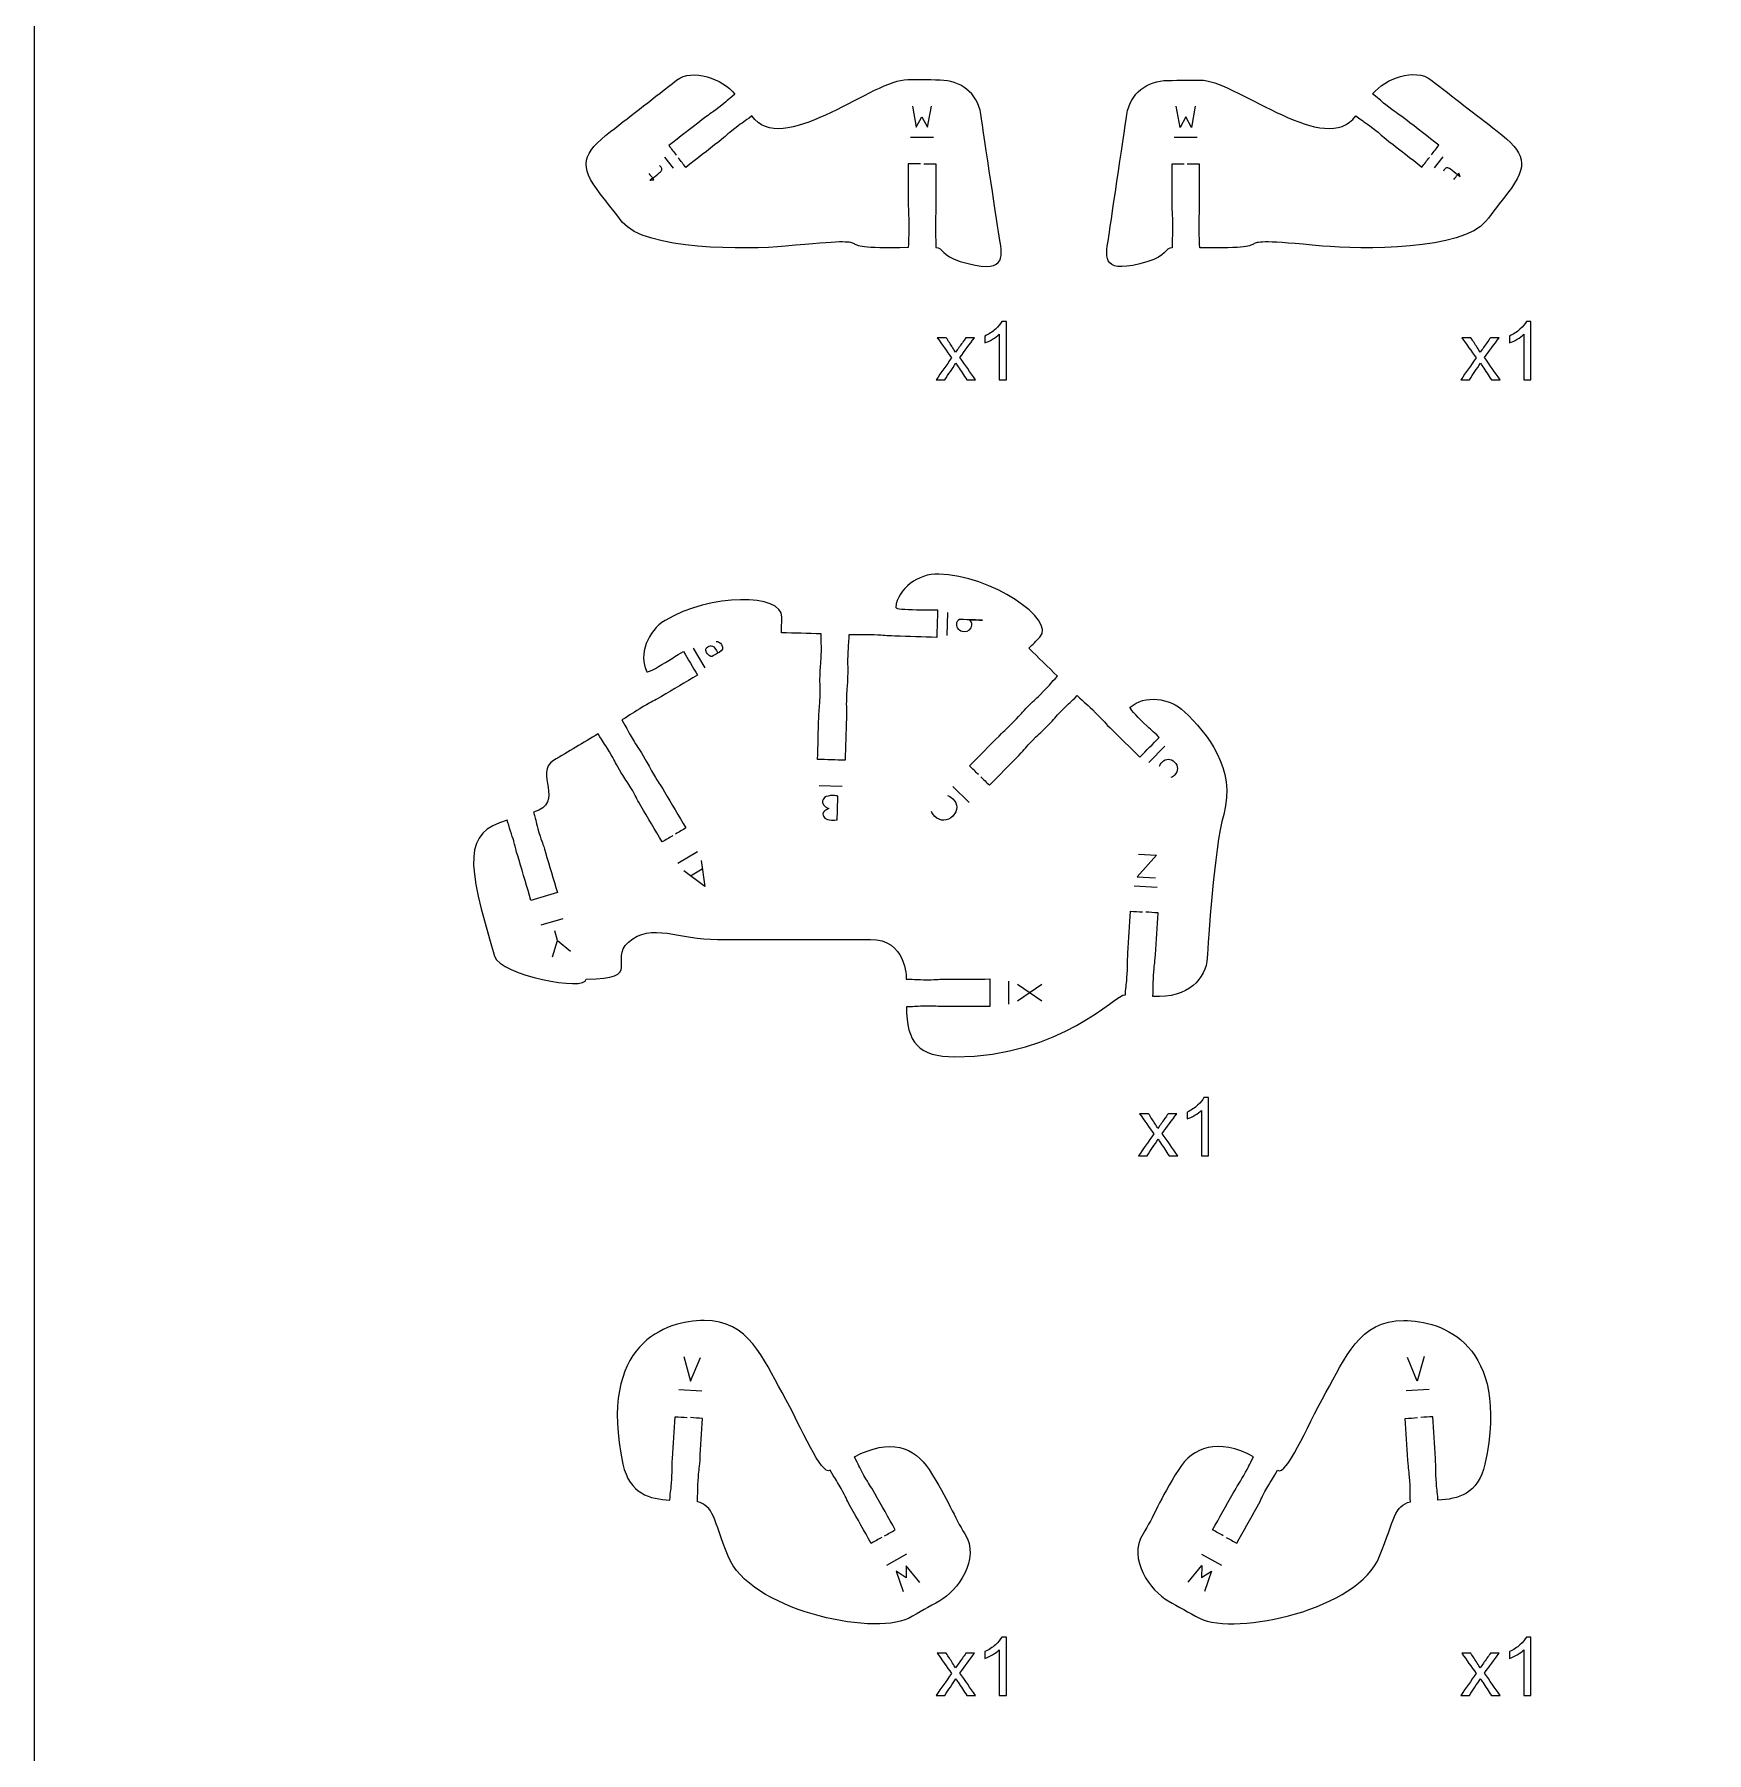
# Model space of a CAD drawing. Extents: x 0 to 1200, y 0 to 700.
# Drawn here: x 0 to 181.8, y 337.6 to 524.4 of the extents above; entities that cross this region are included whole.
import ezdxf

# ---------------------------------------------------------------- set-up
doc = ezdxf.new("R2010")
doc.units = 0
doc.header["$MEASUREMENT"] = 0
doc.layers.add('DEFAULT', color=7, linetype='CONTINUOUS')

msp = doc.modelspace()

# ---------------------------------------------------------------- linework, layer by layer
at = {"layer": 'DEFAULT', "color": 38}
msp.add_lwpolyline([(1200, 0), (0, 0), (0, 700), (1200, 700)], close=True, dxfattribs=at)
at = {"layer": 'DEFAULT', "color": 7}
for points in [[(95.49, 516.57), (95.89, 514.27), (96.51, 515.42), (97.13, 514.27), (97.54, 516.57)], [(126.21, 516.55), (125.81, 514.25), (125.19, 515.4), (124.58, 514.24), (124.16, 516.55)], [(95.26, 513.19), (97.76, 513.19)], [(126.45, 513.17), (123.95, 513.17)], [(69.51, 509.82), (68.57, 511.02)], [(153.14, 511.06), (152.2, 509.86)], [(99.3, 461.52), (99.22, 459.02)], [(71.64, 457.64), (72.92, 455.49)], [(122.93, 446.99), (121.18, 445.21)], [(87.83, 442.58), (85.33, 442.66)], [(101.66, 440.85), (99.88, 442.6)], [(72.12, 435.48), (69.97, 434.21)], [(72.5, 434.54), (72.9, 431.73), (70.61, 433.42)], [(71.33, 432.89), (72.63, 433.66)], [(120.07, 435.25), (122.03, 435.13), (119.92, 432.78), (121.9, 432.66)], [(119.6, 431.8), (122.1, 431.64)], [(57.48, 428.22), (55.08, 427.51)], [(56.33, 424.09), (56.9, 425.84), (56.58, 426.91)], [(56.9, 425.84), (58.29, 424.68)], [(105.91, 421.42), (105.91, 418.92)], [(106.91, 419.28), (109.54, 421.11)], [(106.91, 421.1), (109.54, 419.29)], [(70.62, 380.64), (71.36, 377.96), (72.43, 380.53)], [(151.11, 380.64), (150.36, 377.96), (149.29, 380.53)], [(70.08, 377.04), (72.57, 376.88)], [(151.65, 377.04), (149.16, 376.88)], [(94.82, 359.13), (92.64, 357.91)], [(126.9, 359.14), (129.09, 357.92)], [(96.27, 356.07), (94.79, 357.88), (94.81, 356.57), (93.71, 357.28), (94.48, 355.07)], [(125.45, 356.08), (126.93, 357.89), (126.91, 356.58), (128.01, 357.29), (127.24, 355.08)]]:
    msp.add_lwpolyline(points, dxfattribs=at)
at = {"layer": 'DEFAULT', "color": 1}
for points, knots in [([(96.36, 510.29), (95.91, 510.29), (95.47, 510.29), (95.03, 510.29), (95.03, 508.77), (95.03, 507.26), (95.03, 505.74), (95.03, 504.6), (95.09, 504.73), (95.09, 503.47), (95.09, 502.2), (95.03, 502.33), (95.03, 501.19), (84.52, 500.92), (94.14, 502.57), (81.67, 501.34), (77.54, 500.94), (66.32, 500.89), (63.93, 503.97), (63.13, 504.99), (62.33, 506.02), (61.53, 507.04), (59.14, 510.12), (59.58, 511.41), (62.66, 513.8), (65.05, 515.66), (67.44, 517.53), (69.84, 519.39), (71.54, 520.71), (74.85, 519.57), (76.17, 517.86), (75.27, 517.17), (75.41, 517.19), (74.42, 516.42), (73.42, 515.64), (73.48, 515.77), (72.58, 515.07), (71.38, 514.14), (70.18, 513.21), (68.99, 512.28), (69.26, 511.93), (69.53, 511.58), (69.8, 511.23)], [0, 0, 0, 0, 3.76, 3.76, 3.76, 16.66, 16.66, 16.66, 17.66, 17.66, 17.66, 18.66, 18.66, 18.66, 19.66, 19.66, 19.66, 20.66, 20.66, 20.66, 31.719702, 31.719702, 31.719702, 32.719702, 32.719702, 32.719702, 58.50784, 58.50784, 58.50784, 59.50784, 59.50784, 59.50784, 60.50784, 60.50784, 60.50784, 61.50784, 61.50784, 61.50784, 74.411999, 74.411999, 74.411999, 78.166689, 78.166689, 78.166689, 78.166689]), ([(96.7, 510.29), (97.15, 510.29), (97.59, 510.29), (98.03, 510.29), (98.03, 508.77), (98.03, 507.26), (98.03, 505.74), (98.03, 504.6), (97.97, 504.73), (97.97, 503.46), (97.97, 502.2), (98.03, 502.33), (98.02, 501.19), (98.79, 501.19), (98.66, 500.28), (100.67, 499.69), (105.62, 498.21), (105.32, 500.01), (104.96, 502.16), (104.8, 503.07), (103.26, 513.38), (102.91, 515.71), (102.56, 518.03), (100.63, 519.39), (98.48, 519.39), (98.48, 519.39), (95.39, 519.47), (94.58, 519.39), (90.64, 519.01), (81.25, 510.96), (78.01, 515.5), (77.11, 514.8), (77.17, 514.93), (76.18, 514.15), (75.18, 513.38), (75.32, 513.41), (74.42, 512.7), (73.22, 511.77), (72.03, 510.84), (70.83, 509.91), (70.56, 510.26), (70.29, 510.61), (70.02, 510.96)], [0, 0, 0, 0, 3.76, 3.76, 3.76, 16.66, 16.66, 16.66, 17.66, 17.66, 17.66, 18.66, 18.66, 18.66, 19.66, 19.66, 19.66, 20.66, 20.66, 20.66, 21.66, 21.66, 21.66, 22.66, 22.66, 22.66, 23.66, 23.66, 23.66, 24.66, 24.66, 24.66, 25.66, 25.66, 25.66, 26.66, 26.66, 26.66, 39.550124, 39.550124, 39.550124, 43.312703, 43.312703, 43.312703, 43.312703]), ([(125.01, 510.27), (124.57, 510.27), (124.13, 510.27), (123.68, 510.27), (123.69, 508.75), (123.69, 507.23), (123.69, 505.72), (123.7, 504.58), (123.76, 504.7), (123.76, 503.44), (123.77, 502.17), (123.7, 502.3), (123.71, 501.17), (122.95, 501.17), (123.08, 500.25), (121.07, 499.66), (116.12, 498.18), (116.42, 499.97), (116.78, 502.12), (116.93, 503.03), (118.44, 513.34), (118.79, 515.67), (119.14, 518), (121.06, 519.36), (123.21, 519.36), (123.21, 519.36), (126.3, 519.45), (127.11, 519.38), (131.06, 519.01), (140.46, 510.98), (143.69, 515.52), (144.59, 514.82), (144.53, 514.95), (145.53, 514.18), (146.53, 513.41), (146.39, 513.43), (147.29, 512.74), (148.49, 511.81), (149.68, 510.88), (150.88, 509.95), (151.15, 510.3), (151.42, 510.65), (151.69, 511)], [0, 0, 0, 0, 3.760013, 3.760013, 3.760013, 16.660048, 16.660048, 16.660048, 17.660048, 17.660048, 17.660048, 18.660048, 18.660048, 18.660048, 19.660048, 19.660048, 19.660048, 20.660048, 20.660048, 20.660048, 21.660048, 21.660048, 21.660048, 22.660048, 22.660048, 22.660048, 23.660048, 23.660048, 23.660048, 24.660048, 24.660048, 24.660048, 25.660048, 25.660048, 25.660048, 26.660048, 26.660048, 26.660048, 39.553694, 39.553694, 39.553694, 43.310142, 43.310142, 43.310142, 43.310142]), ([(151.91, 511.27), (152.18, 511.62), (152.45, 511.97), (152.72, 512.32), (151.52, 513.25), (150.32, 514.18), (149.13, 515.11), (148.22, 515.81), (148.28, 515.67), (147.28, 516.45), (146.29, 517.22), (146.43, 517.2), (145.52, 517.89), (146.84, 519.59), (150.15, 520.75), (151.86, 519.43), (154.25, 517.57), (156.65, 515.71), (159.05, 513.86), (162.13, 511.47), (162.58, 510.19), (160.19, 507.1), (159.39, 506.07), (158.6, 505.05), (157.8, 504.02), (155.41, 500.94), (144.19, 500.96), (140.06, 501.36), (127.58, 502.55), (137.22, 500.93), (126.71, 501.18), (126.71, 502.31), (126.64, 502.18), (126.64, 503.45), (126.64, 504.71), (126.7, 504.59), (126.69, 505.72), (126.69, 507.24), (126.69, 508.76), (126.69, 510.27), (126.24, 510.27), (125.8, 510.27), (125.36, 510.27)], [0, 0, 0, 0, 3.756448, 3.756448, 3.756448, 16.650094, 16.650094, 16.650094, 17.650094, 17.650094, 17.650094, 18.650094, 18.650094, 18.650094, 19.650094, 19.650094, 19.650094, 45.439165, 45.439165, 45.439165, 46.439165, 46.439165, 46.439165, 57.494503, 57.494503, 57.494503, 58.494503, 58.494503, 58.494503, 59.494503, 59.494503, 59.494503, 60.494503, 60.494503, 60.494503, 61.494503, 61.494503, 61.494503, 74.394518, 74.394518, 74.394518, 78.154532, 78.154532, 78.154532, 78.154532]), ([(102.65, 443.9), (102.33, 444.21), (102.02, 444.52), (101.7, 444.83), (102.76, 445.91), (103.82, 447), (104.89, 448.08), (105.68, 448.89), (105.64, 448.76), (106.52, 449.66), (107.41, 450.57), (107.27, 450.52), (108.07, 451.33), (108.86, 452.14), (108.82, 452.01), (109.71, 452.91), (110.59, 453.81), (110.45, 453.77), (111.25, 454.58), (110.22, 455.6), (109.18, 456.61), (108.14, 457.63), (108.54, 458.03), (108.94, 458.44), (109.34, 458.84), (111.16, 460.7), (104.02, 465.58), (98.33, 465.7), (96.11, 465.75), (93.88, 464.12), (93.66, 462.07), (93.66, 461.91), (94.67, 461.85), (95.93, 461.81), (97.19, 461.78), (97.07, 461.84), (98.21, 461.8), (98.18, 460.81), (98.15, 459.81), (98.12, 458.81), (96.6, 458.85), (95.09, 458.9), (93.57, 458.95), (92.43, 458.98), (92.56, 459.04), (91.3, 459.08), (90.03, 459.11), (89.71, 459.06), (88.57, 459.09), (88.53, 457.96), (88.48, 458.09), (88.44, 456.82), (88.4, 455.56), (88.47, 455.68), (88.43, 454.54), (88.4, 453.4), (88.34, 453.54), (88.3, 452.27), (88.26, 451.02), (88.33, 451.13), (88.3, 450), (88.25, 448.48), (88.21, 446.97), (88.16, 445.45), (87.16, 445.48), (86.16, 445.51), (85.16, 445.54), (85.21, 447.06), (85.25, 448.57), (85.29, 450.09), (85.33, 451.22), (85.39, 451.1), (85.43, 452.36), (85.47, 453.63), (85.4, 453.5), (85.43, 454.63), (85.47, 455.77), (85.52, 455.64), (85.57, 456.91), (85.6, 458.17), (85.54, 458.05), (85.57, 459.19), (84.12, 459.23), (82.67, 459.27), (81.23, 459.32), (81.24, 459.88), (81.26, 460.45), (81.28, 461.01), (81.35, 463.59), (73.45, 463.6), (68.58, 460.65), (66.69, 459.51), (65.67, 456.93), (66.59, 455.08), (66.67, 454.95), (67.55, 455.43), (68.64, 456.08), (69.73, 456.73), (69.59, 456.72), (70.57, 457.29), (71.08, 456.43), (71.59, 455.57), (72.1, 454.71), (70.79, 453.94), (69.49, 453.17), (68.19, 452.39), (67.21, 451.81), (67.29, 451.93), (66.2, 451.28), (65.11, 450.64), (64.87, 450.42), (63.89, 449.84), (64.47, 448.86), (64.35, 448.94), (65, 447.85), (65.64, 446.77), (65.63, 446.91), (66.21, 445.92), (66.79, 444.95), (66.67, 445.03), (67.31, 443.94), (67.96, 442.85), (67.95, 442.99), (68.53, 442.01), (69.31, 440.71), (70.08, 439.41), (70.85, 438.1), (70.48, 437.88), (70.1, 437.65), (69.72, 437.43)], [0, 0, 0, 0, 3.756407, 3.756407, 3.756407, 16.666822, 16.666822, 16.666822, 17.666822, 17.666822, 17.666822, 18.666822, 18.666822, 18.666822, 19.666822, 19.666822, 19.666822, 20.666822, 20.666822, 20.666822, 32.997414, 32.997414, 32.997414, 37.829336, 37.829336, 37.829336, 38.829336, 38.829336, 38.829336, 39.829336, 39.829336, 39.829336, 40.829336, 40.829336, 40.829336, 41.829336, 41.829336, 41.829336, 50.330102, 50.330102, 50.330102, 63.230089, 63.230089, 63.230089, 64.230089, 64.230089, 64.230089, 65.230089, 65.230089, 65.230089, 66.230089, 66.230089, 66.230089, 67.230089, 67.230089, 67.230089, 68.230089, 68.230089, 68.230089, 69.230089, 69.230089, 69.230089, 82.120051, 82.120051, 82.120051, 90.620817, 90.620817, 90.620817, 103.511215, 103.511215, 103.511215, 104.511215, 104.511215, 104.511215, 105.511215, 105.511215, 105.511215, 106.511215, 106.511215, 106.511215, 107.511215, 107.511215, 107.511215, 119.831802, 119.831802, 119.831802, 124.641782, 124.641782, 124.641782, 125.641782, 125.641782, 125.641782, 126.641782, 126.641782, 126.641782, 127.641782, 127.641782, 127.641782, 128.641782, 128.641782, 128.641782, 137.139487, 137.139487, 137.139487, 150.026508, 150.026508, 150.026508, 151.026508, 151.026508, 151.026508, 152.026508, 152.026508, 152.026508, 153.026508, 153.026508, 153.026508, 154.026508, 154.026508, 154.026508, 155.026508, 155.026508, 155.026508, 156.026508, 156.026508, 156.026508, 168.920756, 168.920756, 168.920756, 172.674909, 172.674909, 172.674909, 172.674909]), ([(102.9, 443.66), (103.21, 443.35), (103.53, 443.04), (103.85, 442.73), (104.91, 443.81), (105.97, 444.9), (107.03, 445.98), (107.82, 446.79), (107.7, 446.75), (108.58, 447.65), (109.46, 448.55), (109.42, 448.42), (110.21, 449.23), (111.01, 450.04), (110.88, 450), (111.76, 450.9), (112.64, 451.8), (112.6, 451.66), (113.4, 452.48), (114.21, 451.68), (114.48, 451.51), (115.39, 450.62), (116.28, 449.74), (116.16, 449.78), (116.96, 448.98), (118.05, 447.92), (119.13, 446.86), (120.22, 445.8), (120.92, 446.51), (121.62, 447.23), (122.32, 447.94), (121.5, 448.74), (121.55, 448.61), (120.65, 449.49), (119.75, 450.37), (119.05, 451.11), (119.16, 451.22), (120.7, 452.58), (123.46, 452.26), (125.05, 450.73), (127.5, 448.37), (130.72, 444.58), (129.32, 439.56), (128.27, 435.8), (127.63, 425.55), (127.54, 423.98), (127.4, 421.75), (125.51, 419.54), (121.62, 419.78), (121.69, 420.91), (121.62, 420.79), (121.7, 422.05), (121.77, 423.31), (121.83, 423.18), (121.9, 424.32), (121.99, 425.83), (122.08, 427.34), (122.18, 428.86), (121.73, 428.88), (121.29, 428.91), (120.85, 428.94)], [0, 0, 0, 0, 3.763402, 3.763402, 3.763402, 16.666671, 16.666671, 16.666671, 17.666671, 17.666671, 17.666671, 18.666671, 18.666671, 18.666671, 19.666671, 19.666671, 19.666671, 20.680125, 20.680125, 20.680125, 21.680125, 21.680125, 21.680125, 22.680125, 22.680125, 22.680125, 35.584809, 35.584809, 35.584809, 44.095298, 44.095298, 44.095298, 45.095298, 45.095298, 45.095298, 46.095298, 46.095298, 46.095298, 47.095298, 47.095298, 47.095298, 48.095298, 48.095298, 48.095298, 49.095298, 49.095298, 49.095298, 50.095298, 50.095298, 50.095298, 51.095298, 51.095298, 51.095298, 52.095298, 52.095298, 52.095298, 64.985652, 64.985652, 64.985652, 68.748445, 68.748445, 68.748445, 68.748445]), ([(69.42, 437.25), (69.03, 437.02), (68.65, 436.8), (68.27, 436.57), (67.5, 437.88), (66.73, 439.18), (65.95, 440.49), (65.37, 441.46), (65.49, 441.39), (64.85, 442.47), (64.2, 443.56), (64.21, 443.42), (63.63, 444.4), (63.05, 445.38), (63.17, 445.3), (62.52, 446.38), (61.88, 447.47), (61.89, 447.33), (61.31, 448.31), (59.69, 447.35), (58.07, 446.39), (56.45, 445.42), (54.31, 444.15), (57.76, 440.82), (54.28, 439.79), (54.61, 438.7), (54.51, 438.8), (54.87, 437.59), (55.23, 436.38), (55.25, 436.52), (55.58, 435.43), (56.01, 433.97), (56.44, 432.52), (56.87, 431.07), (55.91, 430.78), (54.96, 430.5), (54, 430.21), (53.57, 431.67), (53.13, 433.12), (52.7, 434.57), (52.28, 435.99), (52.15, 436.51), (52.12, 436.69), (51.95, 437.19), (51.61, 438.28), (51.41, 438.94), (46.66, 437.53), (46.92, 434.63), (50.03, 424.14), (50.65, 422.08), (60, 420.26), (60, 421.65), (66.35, 421.65), (62.37, 423.7), (64.61, 425.69), (67.05, 427.85), (70.12, 425.96), (74.29, 425.96), (79.94, 425.97), (86.71, 425.98), (90.9, 425.98), (94.8, 426), (94.81, 421.84), (94.81, 421.65), (95.94, 421.65), (95.81, 421.59), (97.09, 421.59), (98.35, 421.59), (98.22, 421.66), (99.36, 421.66), (100.87, 421.66), (102.39, 421.66), (103.91, 421.67), (103.91, 420.67), (103.91, 419.67), (103.91, 418.67), (102.4, 418.67), (100.88, 418.66), (99.36, 418.66), (98.22, 418.65), (98.35, 418.72), (97.09, 418.72), (95.82, 418.71), (95.95, 418.65), (94.82, 418.65), (94.82, 414.75), (96.19, 413.2), (100.09, 413.21), (111.78, 413.23), (117.5, 420.03), (118.63, 419.96), (118.7, 421.09), (118.75, 420.96), (118.83, 422.23), (118.91, 423.49), (118.84, 423.36), (118.9, 424.5), (119, 426.01), (119.09, 427.53), (119.18, 429.04), (119.62, 429.02), (120.06, 428.99), (120.5, 428.96)], [0, 0, 0, 0, 3.763619, 3.763619, 3.763619, 16.662224, 16.662224, 16.662224, 17.662224, 17.662224, 17.662224, 18.662224, 18.662224, 18.662224, 19.662224, 19.662224, 19.662224, 20.662224, 20.662224, 20.662224, 36.686881, 36.686881, 36.686881, 37.686881, 37.686881, 37.686881, 38.686881, 38.686881, 38.686881, 39.686881, 39.686881, 39.686881, 52.586658, 52.586658, 52.586658, 61.087894, 61.087894, 61.087894, 73.978085, 73.978085, 73.978085, 74.978085, 74.978085, 74.978085, 75.978085, 75.978085, 75.978085, 76.978085, 76.978085, 76.978085, 77.978085, 77.978085, 77.978085, 78.978085, 78.978085, 78.978085, 79.978085, 79.978085, 79.978085, 80.978085, 80.978085, 80.978085, 81.978085, 81.978085, 81.978085, 82.978085, 82.978085, 82.978085, 83.978085, 83.978085, 83.978085, 96.871113, 96.871113, 96.871113, 105.37313, 105.37313, 105.37313, 118.266158, 118.266158, 118.266158, 119.266158, 119.266158, 119.266158, 120.266158, 120.266158, 120.266158, 121.266158, 121.266158, 121.266158, 122.266158, 122.266158, 122.266158, 123.266158, 123.266158, 123.266158, 124.266158, 124.266158, 124.266158, 137.165883, 137.165883, 137.165883, 140.918694, 140.918694, 140.918694, 140.918694]), ([(92.14, 360.96), (91.76, 360.74), (91.37, 360.53), (90.99, 360.31), (90.25, 361.63), (89.51, 362.95), (88.76, 364.27), (88.2, 365.27), (88.32, 365.19), (87.71, 366.29), (87.09, 367.39), (87.1, 367.25), (86.54, 368.25), (85.51, 367.67), (83.55, 372.67), (81.3, 376.7), (79.21, 380.42), (77.7, 384.54), (72.82, 384.54), (68.7, 384.54), (61.19, 382.03), (64, 368.93), (64.7, 365.64), (66.95, 365.14), (69.1, 365), (69.17, 366.14), (69.23, 366.01), (69.31, 367.27), (69.38, 368.53), (69.31, 368.4), (69.38, 369.54), (69.47, 371.06), (69.57, 372.57), (69.66, 374.08), (70.1, 374.06), (70.54, 374.03), (70.98, 374)], [0, 0, 0, 0, 3.752406, 3.752406, 3.752406, 16.633109, 16.633109, 16.633109, 17.633109, 17.633109, 17.633109, 18.633109, 18.633109, 18.633109, 19.633109, 19.633109, 19.633109, 20.633109, 20.633109, 20.633109, 21.633109, 21.633109, 21.633109, 22.633109, 22.633109, 22.633109, 23.633109, 23.633109, 23.633109, 24.633109, 24.633109, 24.633109, 37.527137, 37.527137, 37.527137, 41.284369, 41.284369, 41.284369, 41.284369]), ([(129.58, 360.96), (129.96, 360.75), (130.35, 360.53), (130.74, 360.32), (131.48, 361.64), (132.22, 362.96), (132.96, 364.28), (133.52, 365.28), (133.4, 365.19), (134.01, 366.3), (134.63, 367.4), (134.62, 367.26), (135.18, 368.25), (136.22, 367.67), (138.18, 372.68), (140.43, 376.7), (142.52, 380.42), (144.03, 384.54), (148.91, 384.54), (153.03, 384.54), (160.54, 382.02), (157.73, 368.93), (157.02, 365.64), (154.78, 365.13), (152.62, 365), (152.55, 366.14), (152.5, 366.01), (152.42, 367.27), (152.35, 368.53), (152.42, 368.41), (152.35, 369.54), (152.25, 371.06), (152.16, 372.57), (152.07, 374.08), (151.62, 374.06), (151.18, 374.03), (150.74, 374)], [0, 0, 0, 0, 3.756842, 3.756842, 3.756842, 16.637056, 16.637056, 16.637056, 17.637056, 17.637056, 17.637056, 18.637056, 18.637056, 18.637056, 19.637056, 19.637056, 19.637056, 20.637056, 20.637056, 20.637056, 21.637056, 21.637056, 21.637056, 22.637056, 22.637056, 22.637056, 23.637056, 23.637056, 23.637056, 24.637056, 24.637056, 24.637056, 37.535014, 37.535014, 37.535014, 41.29237, 41.29237, 41.29237, 41.29237]), ([(92.45, 361.13), (92.83, 361.34), (93.22, 361.56), (93.61, 361.77), (92.87, 363.1), (92.12, 364.42), (91.38, 365.74), (90.82, 366.73), (90.83, 366.6), (90.21, 367.69), (89.6, 368.8), (89.71, 368.72), (89.16, 369.71), (93.03, 371.79), (95.74, 370.78), (97.29, 368.34), (99.42, 365.01), (100.02, 363.15), (101.17, 361.33), (102.91, 358.6), (100.32, 355.1), (98.44, 354.05), (97.31, 353.42), (96.18, 352.78), (95.04, 352.15), (90.99, 350.19), (77.71, 353.15), (75.44, 358.9), (73.85, 362.93), (73.86, 364.43), (72.09, 364.82), (72.16, 365.96), (72.09, 365.83), (72.17, 367.09), (72.25, 368.35), (72.3, 368.22), (72.38, 369.36), (72.47, 370.87), (72.56, 372.38), (72.66, 373.9), (72.22, 373.92), (71.77, 373.95), (71.33, 373.98)], [0, 0, 0, 0, 3.760641, 3.760641, 3.760641, 16.641833, 16.641833, 16.641833, 17.641833, 17.641833, 17.641833, 18.641833, 18.641833, 18.641833, 19.641833, 19.641833, 19.641833, 20.641833, 20.641833, 20.641833, 21.641833, 21.641833, 21.641833, 32.686887, 32.686887, 32.686887, 33.686887, 33.686887, 33.686887, 34.686887, 34.686887, 34.686887, 35.686887, 35.686887, 35.686887, 36.686887, 36.686887, 36.686887, 49.570315, 49.570315, 49.570315, 53.327609, 53.327609, 53.327609, 53.327609]), ([(129.27, 361.14), (128.89, 361.35), (128.5, 361.57), (128.12, 361.78), (128.86, 363.1), (129.6, 364.43), (130.34, 365.75), (130.9, 366.74), (130.89, 366.61), (131.51, 367.7), (132.13, 368.81), (132.01, 368.72), (132.57, 369.72), (128.7, 371.8), (125.99, 370.78), (124.44, 368.35), (122.31, 365.02), (121.71, 363.16), (120.55, 361.34), (118.81, 358.61), (121.4, 355.11), (123.28, 354.06), (124.41, 353.43), (125.54, 352.79), (126.68, 352.16), (130.72, 350.2), (144.01, 353.16), (146.28, 358.9), (147.88, 362.93), (147.87, 364.43), (149.63, 364.82), (149.56, 365.96), (149.63, 365.83), (149.56, 367.09), (149.47, 368.35), (149.42, 368.22), (149.35, 369.36), (149.26, 370.87), (149.17, 372.39), (149.07, 373.9), (149.51, 373.92), (149.96, 373.95), (150.4, 373.98)], [0, 0, 0, 0, 3.748112, 3.748112, 3.748112, 16.637922, 16.637922, 16.637922, 17.637922, 17.637922, 17.637922, 18.637922, 18.637922, 18.637922, 19.637922, 19.637922, 19.637922, 20.637922, 20.637922, 20.637922, 21.637922, 21.637922, 21.637922, 32.685316, 32.685316, 32.685316, 33.685316, 33.685316, 33.685316, 34.685316, 34.685316, 34.685316, 35.685316, 35.685316, 35.685316, 36.685316, 36.685316, 36.685316, 49.562144, 49.562144, 49.562144, 53.319563, 53.319563, 53.319563, 53.319563])]:
    msp.add_open_spline(points, degree=3, knots=knots, dxfattribs=at)
at = {"layer": 'DEFAULT', "color": 7}
for points, knots in [([(66.83, 509.24), (66.96, 509.07), (67.09, 508.91), (67.22, 508.74), (67.12, 508.67), (67.03, 508.59), (66.94, 508.52), (67.08, 508.53), (67.21, 508.55), (67.35, 508.56), (67.31, 508.62), (67.26, 508.68), (67.22, 508.74), (67.48, 508.94), (67.73, 509.14), (67.99, 509.34), (68.13, 509.45), (68.21, 509.55), (68.23, 509.65), (68.25, 509.75), (68.22, 509.85), (68.14, 509.95), (68.08, 510.03), (68.02, 510.08), (67.97, 510.11)], [0, 0, 0, 0, 1.801477, 1.801477, 1.801477, 2.811848, 2.811848, 2.811848, 4.006689, 4.006689, 4.006689, 4.644399, 4.644399, 4.644399, 7.433443, 7.433443, 7.433443, 8.433443, 8.433443, 8.433443, 9.433443, 9.433443, 9.433443, 10.433443, 10.433443, 10.433443, 10.433443]), ([(154.36, 508.61), (154.49, 508.77), (154.62, 508.94), (154.75, 509.11), (154.85, 509.04), (154.94, 508.96), (155.03, 508.89), (154.99, 509.02), (154.94, 509.16), (154.89, 509.29), (154.84, 509.23), (154.8, 509.17), (154.75, 509.11), (154.49, 509.31), (154.23, 509.51), (153.97, 509.71), (153.84, 509.82), (153.72, 509.87), (153.61, 509.86), (153.52, 509.86), (153.43, 509.8), (153.35, 509.71), (153.29, 509.62), (153.25, 509.55), (153.24, 509.5)], [0, 0, 0, 0, 1.80183, 1.80183, 1.80183, 2.812554, 2.812554, 2.812554, 4.008654, 4.008654, 4.008654, 4.646718, 4.646718, 4.646718, 7.435856, 7.435856, 7.435856, 8.435856, 8.435856, 8.435856, 9.435856, 9.435856, 9.435856, 10.435856, 10.435856, 10.435856, 10.435856]), ([(101.66, 460.72), (101.83, 460.6), (101.94, 460.41), (101.94, 460.14), (101.92, 459.72), (101.58, 459.44), (101.1, 459.46), (100.52, 459.48), (100.25, 459.86), (100.26, 460.23), (100.27, 460.48), (100.36, 460.64), (100.58, 460.76), (100.71, 460.74), (103.09, 460.68), (103.09, 460.68), (102.61, 460.69), (102.13, 460.71), (101.66, 460.72)], [0, 0, 0, 0, 1.002213, 1.002213, 1.002213, 2.004426, 2.004426, 2.004426, 3.006639, 3.006639, 3.006639, 4.008852, 4.008852, 4.008852, 5.011065, 5.011065, 5.011065, 9.068924, 9.068924, 9.068924, 9.068924]), ([(74.14, 458.36), (74.28, 458.44), (74.59, 458.24), (74.71, 458.03), (74.96, 457.61), (74.8, 457.37), (74.47, 457.18), (74.47, 457.18), (73.8, 456.8), (73.7, 456.72), (73.54, 456.62), (73.19, 456.98), (73.08, 457.17), (72.92, 457.44), (73.03, 457.68), (73.22, 457.8), (73.54, 457.99), (73.89, 458.04), (74.31, 457.08)], [0, 0, 0, 0, 1, 1, 1, 2, 2, 2, 3, 3, 3, 4, 4, 4, 5, 5, 5, 6, 6, 6, 6]), ([(122.33, 444.8), (122.36, 444.9), (122.45, 445.08), (122.63, 445.26), (123.03, 445.67), (123.56, 445.66), (123.98, 445.26), (124.39, 444.85), (124.41, 444.27), (123.98, 443.83), (123.84, 443.69), (123.68, 443.6), (123.58, 443.56)], [0, 0, 0, 0, 1, 1, 1, 2, 2, 2, 3, 3, 3, 4, 4, 4, 4]), ([(87.3, 438.98), (87.15, 438.95), (86.91, 438.94), (86.67, 438.94), (86.34, 438.95), (86.12, 439.02), (85.96, 439.16), (85.83, 439.26), (85.75, 439.42), (85.75, 439.63), (85.76, 439.88), (86.1, 440.09), (86.38, 440.19), (86.38, 440.19), (85.68, 440.48), (85.69, 440.87), (85.7, 441.1), (85.8, 441.27), (85.93, 441.39), (86.12, 441.55), (86.42, 441.62), (86.85, 441.61), (87.08, 441.6), (87.26, 441.58), (87.37, 441.56), (87.35, 440.7), (87.32, 439.84), (87.3, 438.98)], [7.325245, 7.325245, 7.325245, 7.325245, 8.325245, 8.325245, 8.325245, 9.325245, 9.325245, 9.325245, 10.325245, 10.325245, 10.325245, 11.325245, 11.325245, 11.325245, 12.325245, 12.325245, 12.325245, 13.325245, 13.325245, 13.325245, 14.325245, 14.325245, 14.325245, 15.325245, 15.325245, 15.325245, 22.650489, 22.650489, 22.650489, 22.650489]), ([(99.29, 441.63), (99.42, 441.59), (99.64, 441.46), (99.87, 441.24), (100.4, 440.72), (100.47, 439.99), (99.87, 439.38), (99.29, 438.79), (98.5, 438.78), (97.92, 439.35), (97.69, 439.58), (97.59, 439.78), (97.56, 439.87)], [0, 0, 0, 0, 1, 1, 1, 2, 2, 2, 3, 3, 3, 4, 4, 4, 4])]:
    msp.add_open_spline(points, degree=3, knots=knots, dxfattribs=at)
at = {"layer": 'DEFAULT', "color": 38}
for points, knots in [([(98.06, 486.82), (98.61, 487.61), (99.17, 488.4), (99.73, 489.2), (99.21, 489.93), (98.7, 490.66), (98.18, 491.39), (98.5, 491.39), (98.83, 491.39), (99.15, 491.39), (99.38, 491.03), (99.62, 490.68), (99.85, 490.32), (99.98, 490.12), (100.09, 489.95), (100.17, 489.81), (100.3, 490), (100.41, 490.17), (100.52, 490.31), (100.78, 490.67), (101.03, 491.03), (101.29, 491.39), (101.6, 491.39), (101.91, 491.39), (102.22, 491.39), (101.69, 490.67), (101.16, 489.96), (100.64, 489.24), (101.2, 488.43), (101.77, 487.63), (102.34, 486.82), (102.02, 486.82), (101.7, 486.82), (101.39, 486.82), (101.07, 487.29), (100.76, 487.77), (100.45, 488.24), (100.36, 488.37), (100.28, 488.5), (100.2, 488.62), (99.8, 488.02), (99.4, 487.42), (99, 486.82), (98.68, 486.82), (98.37, 486.82), (98.06, 486.82)], [0, 0, 0, 0, 8.235918, 8.235918, 8.235918, 15.849393, 15.849393, 15.849393, 18.596393, 18.596393, 18.596393, 22.228423, 22.228423, 22.228423, 23.228423, 23.228423, 23.228423, 24.228423, 24.228423, 24.228423, 27.991709, 27.991709, 27.991709, 30.616709, 30.616709, 30.616709, 38.188314, 38.188314, 38.188314, 46.573497, 46.573497, 46.573497, 49.271497, 49.271497, 49.271497, 54.099095, 54.099095, 54.099095, 55.396336, 55.396336, 55.396336, 61.541583, 61.541583, 61.541583, 64.202583, 64.202583, 64.202583, 64.202583]), ([(105.69, 486.82), (105.43, 486.82), (105.17, 486.82), (104.91, 486.82), (104.91, 488.47), (104.91, 490.11), (104.91, 491.76), (104.73, 491.58), (104.48, 491.4), (104.18, 491.22), (103.88, 491.05), (103.6, 490.91), (103.36, 490.82), (103.36, 491.07), (103.36, 491.32), (103.36, 491.57), (103.8, 491.78), (104.17, 492.02), (104.5, 492.31), (104.82, 492.6), (105.05, 492.88), (105.19, 493.16), (105.35, 493.16), (105.52, 493.16), (105.69, 493.16), (105.69, 491.04), (105.69, 488.93), (105.69, 486.82)], [17.969, 17.969, 17.969, 17.969, 20.166, 20.166, 20.166, 34.168, 34.168, 34.168, 35.168, 35.168, 35.168, 36.168, 36.168, 36.168, 38.292, 38.292, 38.292, 39.292, 39.292, 39.292, 40.292, 40.292, 40.292, 41.708, 41.708, 41.708, 59.677, 59.677, 59.677, 59.677]), ([(155.1, 486.82), (155.66, 487.61), (156.21, 488.4), (156.77, 489.2), (156.25, 489.93), (155.74, 490.66), (155.22, 491.39), (155.55, 491.39), (155.87, 491.39), (156.19, 491.39), (156.43, 491.03), (156.66, 490.68), (156.89, 490.32), (157.03, 490.12), (157.13, 489.95), (157.21, 489.81), (157.34, 490), (157.46, 490.17), (157.56, 490.31), (157.82, 490.67), (158.08, 491.03), (158.33, 491.39), (158.64, 491.39), (158.95, 491.39), (159.26, 491.39), (158.73, 490.67), (158.2, 489.96), (157.68, 489.24), (158.24, 488.43), (158.81, 487.63), (159.38, 486.82), (159.06, 486.82), (158.74, 486.82), (158.43, 486.82), (158.11, 487.29), (157.8, 487.77), (157.49, 488.24), (157.41, 488.37), (157.32, 488.5), (157.24, 488.62), (156.84, 488.02), (156.44, 487.42), (156.04, 486.82), (155.72, 486.82), (155.41, 486.82), (155.1, 486.82)], [0, 0, 0, 0, 8.235918, 8.235918, 8.235918, 15.849393, 15.849393, 15.849393, 18.596393, 18.596393, 18.596393, 22.228423, 22.228423, 22.228423, 23.228423, 23.228423, 23.228423, 24.228423, 24.228423, 24.228423, 27.991709, 27.991709, 27.991709, 30.616709, 30.616709, 30.616709, 38.188314, 38.188314, 38.188314, 46.573497, 46.573497, 46.573497, 49.271497, 49.271497, 49.271497, 54.099095, 54.099095, 54.099095, 55.396336, 55.396336, 55.396336, 61.541583, 61.541583, 61.541583, 64.202583, 64.202583, 64.202583, 64.202583]), ([(162.73, 486.82), (162.47, 486.82), (162.21, 486.82), (161.95, 486.82), (161.95, 488.47), (161.95, 490.11), (161.95, 491.76), (161.77, 491.58), (161.52, 491.4), (161.22, 491.22), (160.92, 491.05), (160.65, 490.91), (160.4, 490.82), (160.4, 491.07), (160.4, 491.32), (160.4, 491.57), (160.84, 491.78), (161.22, 492.02), (161.54, 492.31), (161.86, 492.6), (162.09, 492.88), (162.23, 493.16), (162.4, 493.16), (162.56, 493.16), (162.73, 493.16), (162.73, 491.04), (162.73, 488.93), (162.73, 486.82)], [17.969, 17.969, 17.969, 17.969, 20.166, 20.166, 20.166, 34.168, 34.168, 34.168, 35.168, 35.168, 35.168, 36.168, 36.168, 36.168, 38.292, 38.292, 38.292, 39.292, 39.292, 39.292, 40.292, 40.292, 40.292, 41.708, 41.708, 41.708, 59.677, 59.677, 59.677, 59.677]), ([(127.68, 402.44), (127.43, 402.44), (127.17, 402.44), (126.91, 402.44), (126.91, 404.09), (126.91, 405.74), (126.91, 407.38), (126.72, 407.21), (126.48, 407.03), (126.17, 406.85), (125.87, 406.67), (125.6, 406.54), (125.36, 406.45), (125.36, 406.7), (125.36, 406.95), (125.36, 407.2), (125.79, 407.4), (126.17, 407.65), (126.49, 407.94), (126.82, 408.23), (127.05, 408.51), (127.18, 408.78), (127.35, 408.78), (127.52, 408.78), (127.68, 408.78), (127.68, 406.67), (127.68, 404.56), (127.68, 402.44)], [17.968, 17.968, 17.968, 17.968, 20.165, 20.165, 20.165, 34.166, 34.166, 34.166, 35.166, 35.166, 35.166, 36.166, 36.166, 36.166, 38.29, 38.29, 38.29, 39.29, 39.29, 39.29, 40.29, 40.29, 40.29, 41.706, 41.706, 41.706, 59.674, 59.674, 59.674, 59.674]), ([(120.05, 402.44), (120.61, 403.24), (121.17, 404.03), (121.72, 404.82), (121.21, 405.55), (120.69, 406.29), (120.18, 407.02), (120.5, 407.02), (120.82, 407.02), (121.15, 407.02), (121.38, 406.66), (121.61, 406.3), (121.85, 405.95), (121.98, 405.74), (122.09, 405.57), (122.17, 405.43), (122.29, 405.62), (122.41, 405.79), (122.52, 405.94), (122.77, 406.3), (123.03, 406.66), (123.29, 407.02), (123.6, 407.02), (123.9, 407.02), (124.21, 407.02), (123.69, 406.3), (123.16, 405.58), (122.63, 404.86), (123.2, 404.06), (123.77, 403.25), (124.33, 402.44), (124.02, 402.44), (123.7, 402.44), (123.38, 402.44), (123.07, 402.92), (122.76, 403.39), (122.44, 403.87), (122.36, 403.99), (122.28, 404.12), (122.19, 404.25), (121.79, 403.65), (121.39, 403.05), (120.99, 402.44), (120.68, 402.44), (120.37, 402.44), (120.05, 402.44)], [2.661, 2.661, 2.661, 2.661, 10.896918, 10.896918, 10.896918, 18.509575, 18.509575, 18.509575, 21.256575, 21.256575, 21.256575, 24.888605, 24.888605, 24.888605, 25.888605, 25.888605, 25.888605, 26.888605, 26.888605, 26.888605, 30.651891, 30.651891, 30.651891, 33.276891, 33.276891, 33.276891, 40.847691, 40.847691, 40.847691, 49.232298, 49.232298, 49.232298, 51.929298, 51.929298, 51.929298, 56.757447, 56.757447, 56.757447, 58.05385, 58.05385, 58.05385, 64.197711, 64.197711, 64.197711, 66.858711, 66.858711, 66.858711, 66.858711]), ([(105.69, 343.78), (105.43, 343.78), (105.17, 343.78), (104.91, 343.78), (104.91, 345.43), (104.91, 347.08), (104.91, 348.72), (104.73, 348.55), (104.48, 348.37), (104.18, 348.19), (103.88, 348.01), (103.6, 347.88), (103.36, 347.79), (103.36, 348.04), (103.36, 348.29), (103.36, 348.54), (103.8, 348.74), (104.17, 348.99), (104.5, 349.28), (104.82, 349.57), (105.05, 349.85), (105.19, 350.12), (105.35, 350.12), (105.52, 350.12), (105.69, 350.12), (105.69, 348.01), (105.69, 345.9), (105.69, 343.78)], [17.969, 17.969, 17.969, 17.969, 20.166, 20.166, 20.166, 34.168, 34.168, 34.168, 35.168, 35.168, 35.168, 36.168, 36.168, 36.168, 38.291, 38.291, 38.291, 39.291, 39.291, 39.291, 40.291, 40.291, 40.291, 41.707, 41.707, 41.707, 59.676, 59.676, 59.676, 59.676]), ([(162.73, 343.78), (162.47, 343.78), (162.21, 343.78), (161.95, 343.78), (161.95, 345.43), (161.95, 347.08), (161.95, 348.72), (161.77, 348.55), (161.52, 348.37), (161.22, 348.19), (160.92, 348.01), (160.65, 347.88), (160.4, 347.79), (160.4, 348.04), (160.4, 348.29), (160.4, 348.54), (160.84, 348.74), (161.22, 348.99), (161.54, 349.28), (161.86, 349.57), (162.09, 349.85), (162.23, 350.12), (162.4, 350.12), (162.56, 350.12), (162.73, 350.12), (162.73, 348.01), (162.73, 345.9), (162.73, 343.78)], [17.969, 17.969, 17.969, 17.969, 20.166, 20.166, 20.166, 34.168, 34.168, 34.168, 35.168, 35.168, 35.168, 36.168, 36.168, 36.168, 38.291, 38.291, 38.291, 39.291, 39.291, 39.291, 40.291, 40.291, 40.291, 41.707, 41.707, 41.707, 59.676, 59.676, 59.676, 59.676]), ([(98.06, 343.78), (98.61, 344.58), (99.17, 345.37), (99.73, 346.16), (99.21, 346.89), (98.7, 347.63), (98.18, 348.36), (98.5, 348.36), (98.83, 348.36), (99.15, 348.36), (99.38, 348), (99.62, 347.64), (99.85, 347.29), (99.98, 347.08), (100.09, 346.91), (100.17, 346.77), (100.3, 346.96), (100.41, 347.13), (100.52, 347.28), (100.78, 347.64), (101.03, 348), (101.29, 348.36), (101.6, 348.36), (101.91, 348.36), (102.22, 348.36), (101.69, 347.64), (101.16, 346.92), (100.64, 346.2), (101.2, 345.4), (101.77, 344.59), (102.34, 343.78), (102.02, 343.78), (101.7, 343.78), (101.39, 343.78), (101.07, 344.26), (100.76, 344.73), (100.45, 345.21), (100.36, 345.33), (100.28, 345.46), (100.2, 345.59), (99.8, 344.99), (99.4, 344.39), (99, 343.78), (98.68, 343.78), (98.37, 343.78), (98.06, 343.78)], [0, 0, 0, 0, 8.235918, 8.235918, 8.235918, 15.85021, 15.85021, 15.85021, 18.59721, 18.59721, 18.59721, 22.230077, 22.230077, 22.230077, 23.230077, 23.230077, 23.230077, 24.230077, 24.230077, 24.230077, 27.994177, 27.994177, 27.994177, 30.619177, 30.619177, 30.619177, 38.190783, 38.190783, 38.190783, 46.576784, 46.576784, 46.576784, 49.274784, 49.274784, 49.274784, 54.103216, 54.103216, 54.103216, 55.399619, 55.399619, 55.399619, 61.544866, 61.544866, 61.544866, 64.205866, 64.205866, 64.205866, 64.205866]), ([(155.1, 343.78), (155.66, 344.58), (156.21, 345.37), (156.77, 346.16), (156.25, 346.89), (155.74, 347.63), (155.22, 348.36), (155.55, 348.36), (155.87, 348.36), (156.19, 348.36), (156.43, 348), (156.66, 347.64), (156.89, 347.29), (157.03, 347.08), (157.13, 346.91), (157.21, 346.77), (157.34, 346.96), (157.46, 347.13), (157.56, 347.28), (157.82, 347.64), (158.08, 348), (158.33, 348.36), (158.64, 348.36), (158.95, 348.36), (159.26, 348.36), (158.73, 347.64), (158.2, 346.92), (157.68, 346.2), (158.24, 345.4), (158.81, 344.59), (159.38, 343.78), (159.06, 343.78), (158.74, 343.78), (158.43, 343.78), (158.11, 344.26), (157.8, 344.73), (157.49, 345.21), (157.41, 345.33), (157.32, 345.46), (157.24, 345.59), (156.84, 344.99), (156.44, 344.39), (156.04, 343.78), (155.72, 343.78), (155.41, 343.78), (155.1, 343.78)], [0, 0, 0, 0, 8.235918, 8.235918, 8.235918, 15.85021, 15.85021, 15.85021, 18.59721, 18.59721, 18.59721, 22.230077, 22.230077, 22.230077, 23.230077, 23.230077, 23.230077, 24.230077, 24.230077, 24.230077, 27.994177, 27.994177, 27.994177, 30.619177, 30.619177, 30.619177, 38.190783, 38.190783, 38.190783, 46.576784, 46.576784, 46.576784, 49.274784, 49.274784, 49.274784, 54.103216, 54.103216, 54.103216, 55.399619, 55.399619, 55.399619, 61.544866, 61.544866, 61.544866, 64.205866, 64.205866, 64.205866, 64.205866])]:
    msp.add_open_spline(points, degree=3, knots=knots, dxfattribs=at)

doc.saveas('drawing.dxf')
